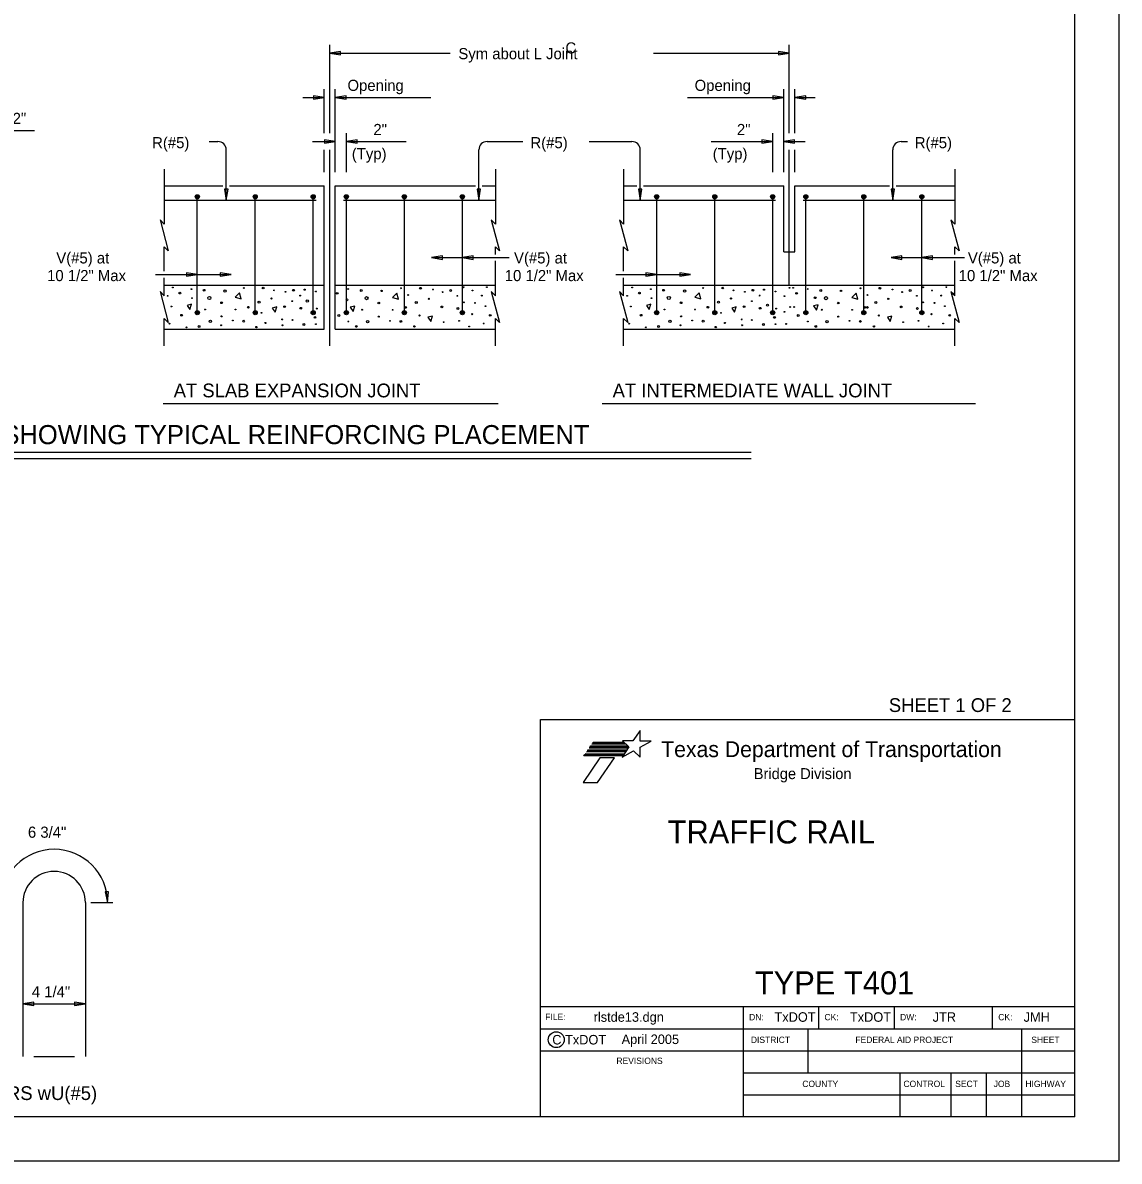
# Model space of a CAD drawing. Extents: x 2 to 71, y 0 to 22.
# Drawn here: x 23.59 to 36, y 0 to 12.89 of the extents above; entities that cross this region are included whole.
import ezdxf

# ---------------------------------------------------------------- set-up
doc = ezdxf.new("R2010")
doc.units = 0
doc.layers.add('Level 1', color=7, linetype='Continuous')

msp = doc.modelspace()

# ---------------------------------------------------------------- linework, layer by layer
at = {"layer": 'Level 1'}
for p, q in [((36, 0), (36, 22)), ((35.499, 0.501), (35.499, 21.499)), ((27.065, 12.453), (27.065, 12.64)), ((32.266, 12.453), (32.266, 12.64)), ((27.065, 12.547), (28.429, 12.547)), ((30.729, 12.547), (32.266, 12.547)), ((27.065, 11.64), (27.065, 12.453)), ((32.266, 11.64), (32.266, 12.453)), ((27.002, 11.64), (27.002, 12.14)), ((27.127, 11.199), (27.127, 12.14)), ((32.203, 11.199), (32.203, 12.14)), ((32.328, 11.64), (32.328, 12.14)), ((26.761, 12.046), (27.002, 12.046)), ((27.127, 12.046), (28.207, 12.046)), ((31.113, 12.046), (32.203, 12.046)), ((32.328, 12.046), (32.56, 12.046)), ((23.024, 11.672), (23.723, 11.672)), ((27.252, 11.199), (27.252, 11.64)), ((32.078, 11.199), (32.078, 11.64)), ((25.699, 11.546), (25.799, 11.546)), ((26.868, 11.546), (27.127, 11.546)), ((27.252, 11.546), (27.931, 11.546)), ((28.846, 11.546), (29.249, 11.546)), ((30, 11.546), (30.484, 11.546)), ((31.38, 11.546), (32.078, 11.546)), ((32.203, 11.546), (32.447, 11.546)), ((33.531, 11.546), (33.605, 11.546)), ((25.893, 10.883), (25.893, 11.453)), ((27.002, 11.199), (27.002, 11.453)), ((27.065, 9.234), (27.065, 11.453)), ((28.752, 10.883), (28.752, 11.453)), ((30.578, 10.883), (30.578, 11.453)), ((32.266, 10.296), (32.266, 11.453)), ((32.328, 11.199), (32.328, 11.453)), ((33.438, 10.883), (33.438, 11.453)), ((25.19, 11.234), (25.19, 10.612)), ((28.94, 11.234), (28.94, 10.612)), ((30.39, 11.234), (30.39, 10.612)), ((34.141, 11.234), (34.141, 10.612)), ((25.19, 11.046), (25.855, 11.046)), ((25.93, 11.046), (27.002, 11.046)), ((27.002, 9.421), (27.002, 11.046)), ((27.127, 9.421), (27.127, 11.046)), ((27.127, 11.046), (28.715, 11.046)), ((28.79, 11.046), (28.94, 11.046)), ((30.39, 11.046), (30.54, 11.046)), ((30.615, 11.046), (32.203, 11.046)), ((32.203, 10.296), (32.203, 11.046)), ((32.328, 10.296), (32.328, 11.046)), ((32.328, 11.046), (33.4, 11.046)), ((33.475, 11.046), (34.141, 11.046)), ((25.19, 10.883), (26.909, 10.883)), ((25.565, 9.609), (25.565, 10.921)), ((26.221, 9.609), (26.221, 10.921)), ((26.877, 9.609), (26.877, 10.921)), ((27.221, 10.883), (28.94, 10.883)), ((27.252, 9.609), (27.252, 10.921)), ((27.909, 9.609), (27.909, 10.921)), ((28.565, 9.609), (28.565, 10.921)), ((30.39, 10.883), (32.109, 10.883)), ((30.765, 9.609), (30.765, 10.921)), ((31.422, 9.609), (31.422, 10.921)), ((32.078, 9.609), (32.078, 10.921)), ((32.422, 10.883), (34.141, 10.883)), ((32.453, 9.609), (32.453, 10.921)), ((33.109, 9.609), (33.109, 10.921)), ((33.766, 9.609), (33.766, 10.921)), ((25.143, 10.659), (25.237, 10.309)), ((25.143, 10.659), (25.19, 10.612)), ((28.893, 10.659), (28.987, 10.309)), ((28.893, 10.659), (28.94, 10.612)), ((30.344, 10.659), (30.437, 10.309)), ((30.344, 10.659), (30.39, 10.612)), ((34.094, 10.659), (34.188, 10.309)), ((34.094, 10.659), (34.141, 10.612)), ((25.19, 10.356), (25.237, 10.309)), ((25.19, 10.077), (25.19, 10.356)), ((28.94, 10.356), (28.987, 10.309)), ((28.94, 10.269), (28.94, 10.356)), ((30.39, 10.356), (30.437, 10.309)), ((30.39, 10.077), (30.39, 10.356)), ((34.141, 10.356), (34.188, 10.309)), ((34.141, 10.269), (34.141, 10.356)), ((28.217, 10.232), (29.096, 10.232)), ((28.94, 9.8), (28.94, 10.194)), ((32.203, 10.296), (32.328, 10.296)), ((32.266, 9.921), (32.266, 10.296)), ((33.417, 10.232), (34.25, 10.232)), ((34.141, 9.8), (34.141, 10.194)), ((25.092, 10.04), (25.947, 10.04)), ((25.19, 9.8), (25.19, 10.002)), ((30.302, 10.04), (31.148, 10.04)), ((30.39, 9.8), (30.39, 10.002)), ((25.143, 9.847), (25.237, 9.497)), ((25.143, 9.847), (25.19, 9.8)), ((25.19, 9.921), (27.002, 9.921)), ((26.044, 9.834), (25.994, 9.784)), ((26.063, 9.765), (26.044, 9.834)), ((27.127, 9.921), (28.94, 9.921)), ((27.823, 9.831), (27.773, 9.78)), ((27.842, 9.762), (27.823, 9.831)), ((28.893, 9.847), (28.987, 9.497)), ((28.893, 9.847), (28.94, 9.8)), ((30.344, 9.847), (30.437, 9.497)), ((30.344, 9.847), (30.39, 9.8)), ((30.39, 9.921), (34.141, 9.921)), ((31.245, 9.834), (31.195, 9.784)), ((31.264, 9.765), (31.245, 9.834)), ((33.024, 9.831), (32.974, 9.78)), ((33.043, 9.762), (33.024, 9.831)), ((34.094, 9.847), (34.188, 9.497)), ((34.094, 9.847), (34.141, 9.8)), ((25.499, 9.704), (25.449, 9.691)), ((25.449, 9.691), (25.48, 9.644)), ((25.48, 9.644), (25.499, 9.704)), ((25.994, 9.784), (26.063, 9.765)), ((26.464, 9.674), (26.414, 9.661)), ((26.445, 9.614), (26.464, 9.674)), ((27.348, 9.683), (27.297, 9.67)), ((27.297, 9.67), (27.329, 9.623)), ((27.329, 9.623), (27.348, 9.683)), ((27.773, 9.78), (27.842, 9.762)), ((30.7, 9.704), (30.65, 9.691)), ((30.65, 9.691), (30.681, 9.644)), ((30.681, 9.644), (30.7, 9.704)), ((31.195, 9.784), (31.264, 9.765)), ((31.665, 9.674), (31.614, 9.661)), ((31.646, 9.614), (31.665, 9.674)), ((32.591, 9.699), (32.541, 9.686)), ((32.541, 9.686), (32.572, 9.639)), ((32.572, 9.639), (32.591, 9.699)), ((32.974, 9.78), (33.043, 9.762)), ((25.19, 9.234), (25.19, 9.543)), ((25.19, 9.543), (25.237, 9.497)), ((26.414, 9.661), (26.445, 9.614)), ((28.226, 9.569), (28.176, 9.557)), ((28.176, 9.557), (28.207, 9.51)), ((28.207, 9.51), (28.226, 9.569)), ((28.94, 9.234), (28.94, 9.543)), ((28.94, 9.543), (28.987, 9.497)), ((30.39, 9.234), (30.39, 9.543)), ((30.39, 9.543), (30.437, 9.497)), ((31.614, 9.661), (31.646, 9.614)), ((33.427, 9.569), (33.377, 9.557)), ((33.377, 9.557), (33.408, 9.51)), ((33.408, 9.51), (33.427, 9.569)), ((34.141, 9.234), (34.141, 9.543)), ((34.141, 9.543), (34.188, 9.497)), ((25.19, 9.421), (27.002, 9.421)), ((27.127, 9.421), (28.94, 9.421)), ((30.39, 9.421), (34.141, 9.421)), ((25.179, 8.581), (28.969, 8.581)), ((30.147, 8.581), (34.373, 8.581)), ((21.535, 8.03), (31.833, 8.03)), ((21.535, 7.957), (31.833, 7.957)), ((29.449, 5.001), (35.499, 5.001)), ((29.449, 0.501), (29.449, 5.001)), ((23.591, 2.928), (23.591, 1.185)), ((24.299, 2.928), (24.299, 1.185)), ((24.359, 2.928), (24.609, 2.928)), ((23.591, 1.782), (24.299, 1.782)), ((29.449, 1.751), (35.499, 1.751)), ((31.747, 0.501), (31.747, 1.751)), ((32.601, 1.501), (32.601, 1.751)), ((33.456, 1.501), (33.456, 1.751)), ((34.567, 1.501), (34.567, 1.751)), ((29.449, 1.501), (35.499, 1.501)), ((32.474, 1.501), (32.474, 1.001)), ((34.897, 0.501), (34.897, 1.501)), ((23.716, 1.185), (24.174, 1.185)), ((29.449, 1.251), (35.499, 1.251)), ((31.747, 1.001), (35.499, 1.001)), ((33.522, 0.501), (33.522, 1.001)), ((34.097, 0.501), (34.097, 1.001)), ((34.497, 0.501), (34.497, 1.001)), ((31.747, 0.751), (35.499, 0.751)), ((35.499, 0.501), (4.001, 0.501)), ((36, 0), (2, 0))]:
    msp.add_line(p, q, dxfattribs=at)
for points in [[(27.065, 12.547), (27.187, 12.527), (27.187, 12.565)], [(32.266, 12.547), (32.143, 12.567), (32.143, 12.528)], [(27.002, 12.046), (26.88, 12.066), (26.88, 12.028)], [(27.127, 12.046), (27.25, 12.027), (27.25, 12.065)], [(32.203, 12.046), (32.081, 12.066), (32.081, 12.028)], [(32.328, 12.046), (32.451, 12.027), (32.451, 12.065)], [(27.127, 11.546), (27.005, 11.566), (27.005, 11.528)], [(27.252, 11.546), (27.375, 11.527), (27.375, 11.565)], [(32.078, 11.546), (31.956, 11.566), (31.956, 11.528)], [(32.203, 11.546), (32.325, 11.527), (32.325, 11.565)], [(25.893, 10.883), (25.913, 11.006), (25.874, 11.006)], [(28.752, 10.883), (28.772, 11.006), (28.734, 11.006)], [(30.578, 10.883), (30.598, 11.006), (30.559, 11.006)], [(33.438, 10.883), (33.458, 11.006), (33.419, 11.006)], [(28.217, 10.232), (28.339, 10.212), (28.339, 10.251)], [(28.565, 10.232), (28.688, 10.212), (28.688, 10.251)], [(33.417, 10.232), (33.54, 10.212), (33.54, 10.251)], [(33.766, 10.232), (33.888, 10.212), (33.888, 10.251)], [(25.565, 10.04), (25.442, 10.06), (25.442, 10.021)], [(25.947, 10.04), (25.824, 10.06), (25.824, 10.021)], [(30.765, 10.04), (30.643, 10.06), (30.643, 10.021)], [(31.148, 10.04), (31.025, 10.06), (31.025, 10.021)], [(30.576, 4.876), (30.494, 4.759), (30.377, 4.759), (30.45, 4.693), (30.374, 4.576), (30.502, 4.647), (30.576, 4.576), (30.576, 4.688), (30.702, 4.756), (30.576, 4.756)], [(29.979, 4.648), (30.422, 4.65), (30.419, 4.644), (29.978, 4.646)], [(29.986, 4.658), (30.429, 4.66), (30.425, 4.654), (29.985, 4.656)], [(30.002, 4.681), (30.444, 4.683), (30.44, 4.678), (30.001, 4.68)], [(30.009, 4.692), (30.449, 4.694), (30.45, 4.693), (30.447, 4.688), (30.008, 4.69)], [(30.016, 4.702), (30.438, 4.704), (30.445, 4.698), (30.015, 4.7)], [(30.031, 4.724), (30.414, 4.726), (30.419, 4.721), (30.03, 4.723)], [(30.038, 4.735), (30.402, 4.737), (30.407, 4.732), (30.037, 4.734)], [(30.045, 4.745), (30.391, 4.746), (30.396, 4.742), (30.044, 4.743)], [(30.123, 4.569), (29.932, 4.287), (30.096, 4.287), (30.287, 4.569)], [(29.942, 4.593), (30.387, 4.595), (30.383, 4.59), (29.941, 4.592)], [(29.949, 4.604), (30.394, 4.606), (30.39, 4.601), (29.948, 4.603)], [(29.956, 4.614), (30.4, 4.616), (30.397, 4.611), (29.955, 4.612)], [(29.972, 4.637), (30.415, 4.639), (30.412, 4.634), (29.971, 4.636)], [(24.549, 2.928), (24.559, 3.052), (24.521, 3.049)], [(23.591, 1.782), (23.714, 1.762), (23.714, 1.801)], [(24.299, 1.782), (24.177, 1.802), (24.177, 1.763)]]:
    msp.add_lwpolyline(points, close=True, dxfattribs=at)
for centre, radius in [((25.565, 10.921), 0.0235), ((25.565, 10.921), 0.0188), ((25.565, 10.921), 0.0141), ((25.565, 10.921), 0.00941), ((25.565, 10.921), 0.0047), ((26.221, 10.921), 0.0235), ((26.221, 10.921), 0.0188), ((26.221, 10.921), 0.0141), ((26.221, 10.921), 0.00941), ((26.221, 10.921), 0.0047), ((26.877, 10.921), 0.0235), ((26.877, 10.921), 0.0188), ((26.877, 10.921), 0.0141), ((26.877, 10.921), 0.00941), ((26.877, 10.921), 0.0047), ((27.252, 10.921), 0.0235), ((27.252, 10.921), 0.0188), ((27.252, 10.921), 0.0141), ((27.252, 10.921), 0.00941), ((27.252, 10.921), 0.0047), ((27.909, 10.921), 0.0235), ((27.909, 10.921), 0.0188), ((27.909, 10.921), 0.0141), ((27.909, 10.921), 0.00941), ((27.909, 10.921), 0.0047), ((28.565, 10.921), 0.0235), ((28.565, 10.921), 0.0188), ((28.565, 10.921), 0.0141), ((28.565, 10.921), 0.00941), ((28.565, 10.921), 0.0047), ((30.765, 10.921), 0.0235), ((30.765, 10.921), 0.0188), ((30.765, 10.921), 0.0141), ((30.765, 10.921), 0.00941), ((30.765, 10.921), 0.0047), ((31.422, 10.921), 0.0235), ((31.422, 10.921), 0.0188), ((31.422, 10.921), 0.0141), ((31.422, 10.921), 0.00941), ((31.422, 10.921), 0.0047), ((32.078, 10.921), 0.0235), ((32.078, 10.921), 0.0188), ((32.078, 10.921), 0.0141), ((32.078, 10.921), 0.00941), ((32.078, 10.921), 0.0047), ((32.453, 10.921), 0.0235), ((32.453, 10.921), 0.0188), ((32.453, 10.921), 0.0141), ((32.453, 10.921), 0.00941), ((32.453, 10.921), 0.0047), ((33.109, 10.921), 0.0235), ((33.109, 10.921), 0.0188), ((33.109, 10.921), 0.0141), ((33.109, 10.921), 0.00941), ((33.109, 10.921), 0.0047), ((33.766, 10.921), 0.0235), ((33.766, 10.921), 0.0188), ((33.766, 10.921), 0.0141), ((33.766, 10.921), 0.00941), ((33.766, 10.921), 0.0047), ((25.23, 9.799), 0.00475), ((25.288, 9.894), 0.00475), ((25.368, 9.831), 0.00996), ((25.498, 9.875), 0.00475), ((25.642, 9.863), 0.00996), ((25.88, 9.854), 0.0129), ((26.091, 9.888), 0.00475), ((26.311, 9.888), 0.00996), ((26.433, 9.862), 0.00475), ((26.563, 9.845), 0.00475), ((26.654, 9.863), 0.00996), ((26.729, 9.802), 0.00475), ((26.78, 9.87), 0.00631), ((26.908, 9.849), 0.00475), ((27.148, 9.828), 0.00996), ((27.273, 9.877), 0.00475), ((27.421, 9.86), 0.00996), ((27.651, 9.855), 0.00788), ((27.871, 9.885), 0.00475), ((27.951, 9.809), 0.00475), ((28.091, 9.885), 0.00996), ((28.233, 9.871), 0.00475), ((28.342, 9.842), 0.00475), ((28.433, 9.86), 0.00996), ((28.508, 9.799), 0.00475), ((28.579, 9.897), 0.00631), ((28.68, 9.86), 0.00475), ((28.785, 9.802), 0.00475), ((28.842, 9.897), 0.00475), ((30.431, 9.799), 0.00475), ((30.488, 9.894), 0.00475), ((30.569, 9.831), 0.00996), ((30.699, 9.875), 0.00475), ((30.843, 9.863), 0.00996), ((31.081, 9.854), 0.0129), ((31.292, 9.888), 0.00475), ((31.512, 9.888), 0.00996), ((31.634, 9.862), 0.00475), ((31.763, 9.845), 0.00475), ((31.854, 9.863), 0.00996), ((31.93, 9.802), 0.00475), ((31.98, 9.87), 0.00631), ((32.109, 9.849), 0.00475), ((32.21, 9.796), 0.00475), ((32.268, 9.891), 0.00475), ((32.309, 9.891), 0.00475), ((32.348, 9.828), 0.00996), ((32.474, 9.877), 0.00475), ((32.622, 9.86), 0.00996), ((32.851, 9.855), 0.00788), ((33.071, 9.885), 0.00475), ((33.152, 9.809), 0.00475), ((33.291, 9.885), 0.00996), ((33.434, 9.871), 0.00475), ((33.543, 9.842), 0.00475), ((33.634, 9.86), 0.00996), ((33.709, 9.799), 0.00475), ((33.78, 9.897), 0.00631), ((33.881, 9.86), 0.00475), ((33.986, 9.802), 0.00475), ((34.043, 9.897), 0.00475), ((34.114, 9.824), 0.00996), ((25.272, 9.679), 0.00475), ((25.505, 9.773), 0.00475), ((25.702, 9.776), 0.0175), ((25.84, 9.721), 0.00944), ((26.143, 9.671), 0.00957), ((26.264, 9.727), 0.0115), ((26.406, 9.769), 0.00631), ((26.553, 9.677), 0.00996), ((26.64, 9.739), 0.00475), ((26.81, 9.741), 0.0129), ((27.26, 9.754), 0.00996), ((27.481, 9.773), 0.0175), ((27.619, 9.718), 0.00944), ((27.922, 9.668), 0.00957), ((28.044, 9.724), 0.0115), ((28.185, 9.766), 0.00631), ((28.333, 9.674), 0.00996), ((28.581, 9.726), 0.00475), ((28.708, 9.719), 0.00475), ((28.827, 9.682), 0.00475), ((30.473, 9.679), 0.00475), ((30.706, 9.773), 0.00475), ((30.902, 9.776), 0.0175), ((31.041, 9.721), 0.00944), ((31.344, 9.671), 0.00957), ((31.465, 9.727), 0.0115), ((31.606, 9.769), 0.00631), ((31.754, 9.677), 0.00996), ((31.841, 9.739), 0.00475), ((32.019, 9.694), 0.0129), ((32.276, 9.673), 0.00475), ((32.321, 9.673), 0.00475), ((32.558, 9.778), 0.00996), ((32.682, 9.773), 0.0175), ((32.82, 9.718), 0.00944), ((33.123, 9.668), 0.00957), ((33.149, 9.668), 0.00957), ((33.244, 9.724), 0.0115), ((33.386, 9.766), 0.00631), ((33.533, 9.674), 0.00996), ((33.781, 9.726), 0.00475), ((33.908, 9.719), 0.00475), ((34.027, 9.682), 0.00475), ((25.387, 9.58), 0.00996), ((25.55, 9.606), 0.00996), ((25.565, 9.609), 0.0235), ((25.565, 9.609), 0.0188), ((25.565, 9.609), 0.0141), ((25.565, 9.609), 0.00941), ((25.565, 9.609), 0.0047), ((25.653, 9.645), 0.00475), ((25.84, 9.567), 0.00631), ((25.997, 9.644), 0.00475), ((26.221, 9.609), 0.0235), ((26.221, 9.609), 0.0188), ((26.221, 9.609), 0.0141), ((26.221, 9.609), 0.00941), ((26.221, 9.609), 0.0047), ((26.292, 9.607), 0.00475), ((26.736, 9.659), 0.00957), ((26.877, 9.609), 0.0235), ((26.877, 9.609), 0.0188), ((26.877, 9.609), 0.0141), ((26.877, 9.609), 0.00941), ((26.877, 9.609), 0.0047), ((26.897, 9.555), 0.00996), ((26.917, 9.655), 0.00475), ((27.167, 9.577), 0.00996), ((27.252, 9.609), 0.0235), ((27.252, 9.609), 0.0188), ((27.252, 9.609), 0.0141), ((27.252, 9.609), 0.00941), ((27.252, 9.609), 0.0047), ((27.432, 9.642), 0.00475), ((27.619, 9.564), 0.00631), ((27.776, 9.641), 0.00475), ((27.909, 9.609), 0.0235), ((27.909, 9.609), 0.0188), ((27.909, 9.609), 0.0141), ((27.909, 9.609), 0.00941), ((27.909, 9.609), 0.0047), ((28.079, 9.577), 0.00631), ((28.515, 9.656), 0.00957), ((28.565, 9.609), 0.0235), ((28.565, 9.609), 0.0188), ((28.565, 9.609), 0.0141), ((28.565, 9.609), 0.00941), ((28.565, 9.609), 0.0047), ((28.676, 9.592), 0.00631), ((28.881, 9.579), 0.00996), ((30.588, 9.58), 0.00996), ((30.751, 9.606), 0.00996), ((30.765, 9.609), 0.0235), ((30.765, 9.609), 0.0188), ((30.765, 9.609), 0.0141), ((30.765, 9.609), 0.00941), ((30.765, 9.609), 0.0047), ((30.854, 9.645), 0.00475), ((31.041, 9.567), 0.00631), ((31.198, 9.644), 0.00475), ((31.422, 9.609), 0.0235), ((31.422, 9.609), 0.0188), ((31.422, 9.609), 0.0141), ((31.422, 9.609), 0.00941), ((31.422, 9.609), 0.0047), ((31.493, 9.607), 0.00475), ((31.936, 9.659), 0.00957), ((32.078, 9.609), 0.0235), ((32.078, 9.609), 0.0188), ((32.078, 9.609), 0.0141), ((32.078, 9.609), 0.00941), ((32.078, 9.609), 0.0047), ((32.098, 9.555), 0.00996), ((32.118, 9.655), 0.00475), ((32.21, 9.618), 0.00475), ((32.367, 9.577), 0.00996), ((32.453, 9.609), 0.0235), ((32.453, 9.609), 0.0188), ((32.453, 9.609), 0.0141), ((32.453, 9.609), 0.00941), ((32.453, 9.609), 0.0047), ((32.633, 9.642), 0.00475), ((32.82, 9.564), 0.00631), ((32.977, 9.641), 0.00475), ((33.109, 9.609), 0.0235), ((33.109, 9.609), 0.0188), ((33.109, 9.609), 0.0141), ((33.109, 9.609), 0.00941), ((33.109, 9.609), 0.0047), ((33.28, 9.577), 0.00631), ((33.715, 9.656), 0.00957), ((33.766, 9.609), 0.0235), ((33.766, 9.609), 0.0188), ((33.766, 9.609), 0.0141), ((33.766, 9.609), 0.00941), ((33.766, 9.609), 0.0047), ((33.876, 9.592), 0.00631), ((34.081, 9.579), 0.00996), ((25.251, 9.484), 0.00475), ((25.442, 9.443), 0.00475), ((25.585, 9.452), 0.00996), ((25.714, 9.511), 0.0129), ((25.835, 9.466), 0.00475), ((25.967, 9.52), 0.00475), ((26.09, 9.513), 0.00996), ((26.234, 9.445), 0.00797), ((26.336, 9.492), 0.00631), ((26.527, 9.533), 0.00475), ((26.53, 9.466), 0.00475), ((26.643, 9.526), 0.00475), ((26.772, 9.475), 0.00996), ((26.908, 9.479), 0.00475), ((27.275, 9.509), 0.00475), ((27.365, 9.453), 0.00996), ((27.493, 9.508), 0.0129), ((27.746, 9.517), 0.00475), ((27.87, 9.51), 0.00996), ((28.023, 9.453), 0.00797), ((28.354, 9.502), 0.00475), ((28.528, 9.517), 0.00475), ((28.642, 9.453), 0.00475), ((28.806, 9.487), 0.00475), ((30.452, 9.484), 0.00475), ((30.643, 9.443), 0.00475), ((30.786, 9.452), 0.00996), ((30.915, 9.511), 0.0129), ((31.035, 9.466), 0.00475), ((31.167, 9.52), 0.00475), ((31.291, 9.513), 0.00996), ((31.434, 9.445), 0.00797), ((31.537, 9.492), 0.00631), ((31.727, 9.533), 0.00475), ((31.731, 9.466), 0.00475), ((31.843, 9.526), 0.00475), ((31.973, 9.475), 0.00996), ((32.109, 9.479), 0.00475), ((32.231, 9.481), 0.00475), ((32.476, 9.509), 0.00475), ((32.565, 9.453), 0.00996), ((32.694, 9.508), 0.0129), ((32.947, 9.517), 0.00475), ((33.07, 9.51), 0.00996), ((33.224, 9.453), 0.00797), ((33.555, 9.502), 0.00475), ((33.728, 9.517), 0.00475), ((33.843, 9.453), 0.00475), ((34.007, 9.487), 0.00475)]:
    msp.add_circle(centre, radius, dxfattribs=at)
for centre, radius, start, end in [((25.799, 11.453), 0.0938, 0, 90), ((28.846, 11.453), 0.0938, 90, 180), ((30.484, 11.453), 0.0938, 0, 90), ((33.531, 11.453), 0.0938, 90, 180), ((23.945, 2.928), 0.604, 0, 180), ((23.945, 2.928), 0.354, 0, 180)]:
    msp.add_arc(centre, radius, start, end, dxfattribs=at)
msp.add_ellipse((29.628, 1.376), major_axis=(0.0897, 0), ratio=0.999082, dxfattribs=at)

# ---------------------------------------------------------------- texts
for s, height, p in [('C', 0.126, (29.732, 12.544)), ('Sym about L Joint', 0.126, (28.52, 12.479)), ('Opening', 0.126, (27.265, 12.12)), ('Opening', 0.126, (31.194, 12.12)), ('2"', 0.126, (23.475, 11.746)), ('2"', 0.126, (27.558, 11.62)), ('2"', 0.126, (31.673, 11.62)), ('R(#5)', 0.126, (25.054, 11.471)), ('R(#5)', 0.126, (29.336, 11.471)), ('R(#5)', 0.126, (33.686, 11.471)), ('(Typ)', 0.126, (27.314, 11.346)), ('(Typ)', 0.126, (31.399, 11.346)), ('V(#5) at', 0.126, (23.969, 10.166)), ('V(#5) at', 0.126, (29.15, 10.166)), ('V(#5) at', 0.126, (34.287, 10.166)), ('10 1/2" Max', 0.126, (23.865, 9.966)), ('10 1/2" Max', 0.126, (29.045, 9.966)), ('10 1/2" Max', 0.126, (34.183, 9.966)), ('AT SLAB EXPANSION JOINT', 0.156, (25.298, 8.65)), ('AT INTERMEDIATE WALL JOINT', 0.156, (30.266, 8.65)), ('ELEVATION SHOWING TYPICAL REINFORCING PLACEMENT', 0.216, (21.658, 8.12)), ('SHEET 1 OF 2', 0.156, (33.392, 5.087)), ('Texas Department of Transportation', 0.17943, (30.816, 4.576)), ('Bridge Division', 0.12417, (31.863, 4.327)), ('6 3/4"', 0.126, (23.648, 3.663)), ('TRAFFIC RAIL', 0.261, (30.889, 3.598)), ('TYPE T401', 0.261, (31.876, 1.889)), ('4 1/4"', 0.126, (23.692, 1.856)), ('rlstde13.dgn  ', 0.108, (30.051, 1.579)), ('TxDOT', 0.108, (32.098, 1.579)), ('TxDOT', 0.108, (32.952, 1.579)), ('  JTR  ', 0.108, (33.808, 1.579)), ('JMH  ', 0.108, (34.918, 1.579)), ('FILE:', 0.0719, (29.504, 1.598)), ('DN:', 0.0719, (31.811, 1.596)), ('CK:', 0.0719, (32.664, 1.596)), ('DW:', 0.0719, (33.52, 1.596)), ('CK:', 0.0719, (34.631, 1.596)), ('C TxDOT', 0.108, (29.583, 1.322)), ('April 2005   ', 0.10798, (30.368, 1.327)), ('DISTRICT', 0.0719, (31.831, 1.339)), ('FEDERAL AID PROJECT', 0.07191, (33.014, 1.339)), ('SHEET', 0.0719, (35.005, 1.339)), ('REVISIONS', 0.0719, (30.309, 1.101)), ('COUNTY', 0.0719, (32.413, 0.84)), ('CONTROL', 0.0719, (33.558, 0.84)), ('SECT', 0.0719, (34.144, 0.84)), ('JOB', 0.0719, (34.579, 0.84)), ('HIGHWAY', 0.0719, (34.938, 0.84)), ('BARS wU(#5)', 0.156, (23.133, 0.693))]:
    msp.add_text(s, height=height, dxfattribs=at).set_placement(p)

doc.saveas('drawing.dxf')
